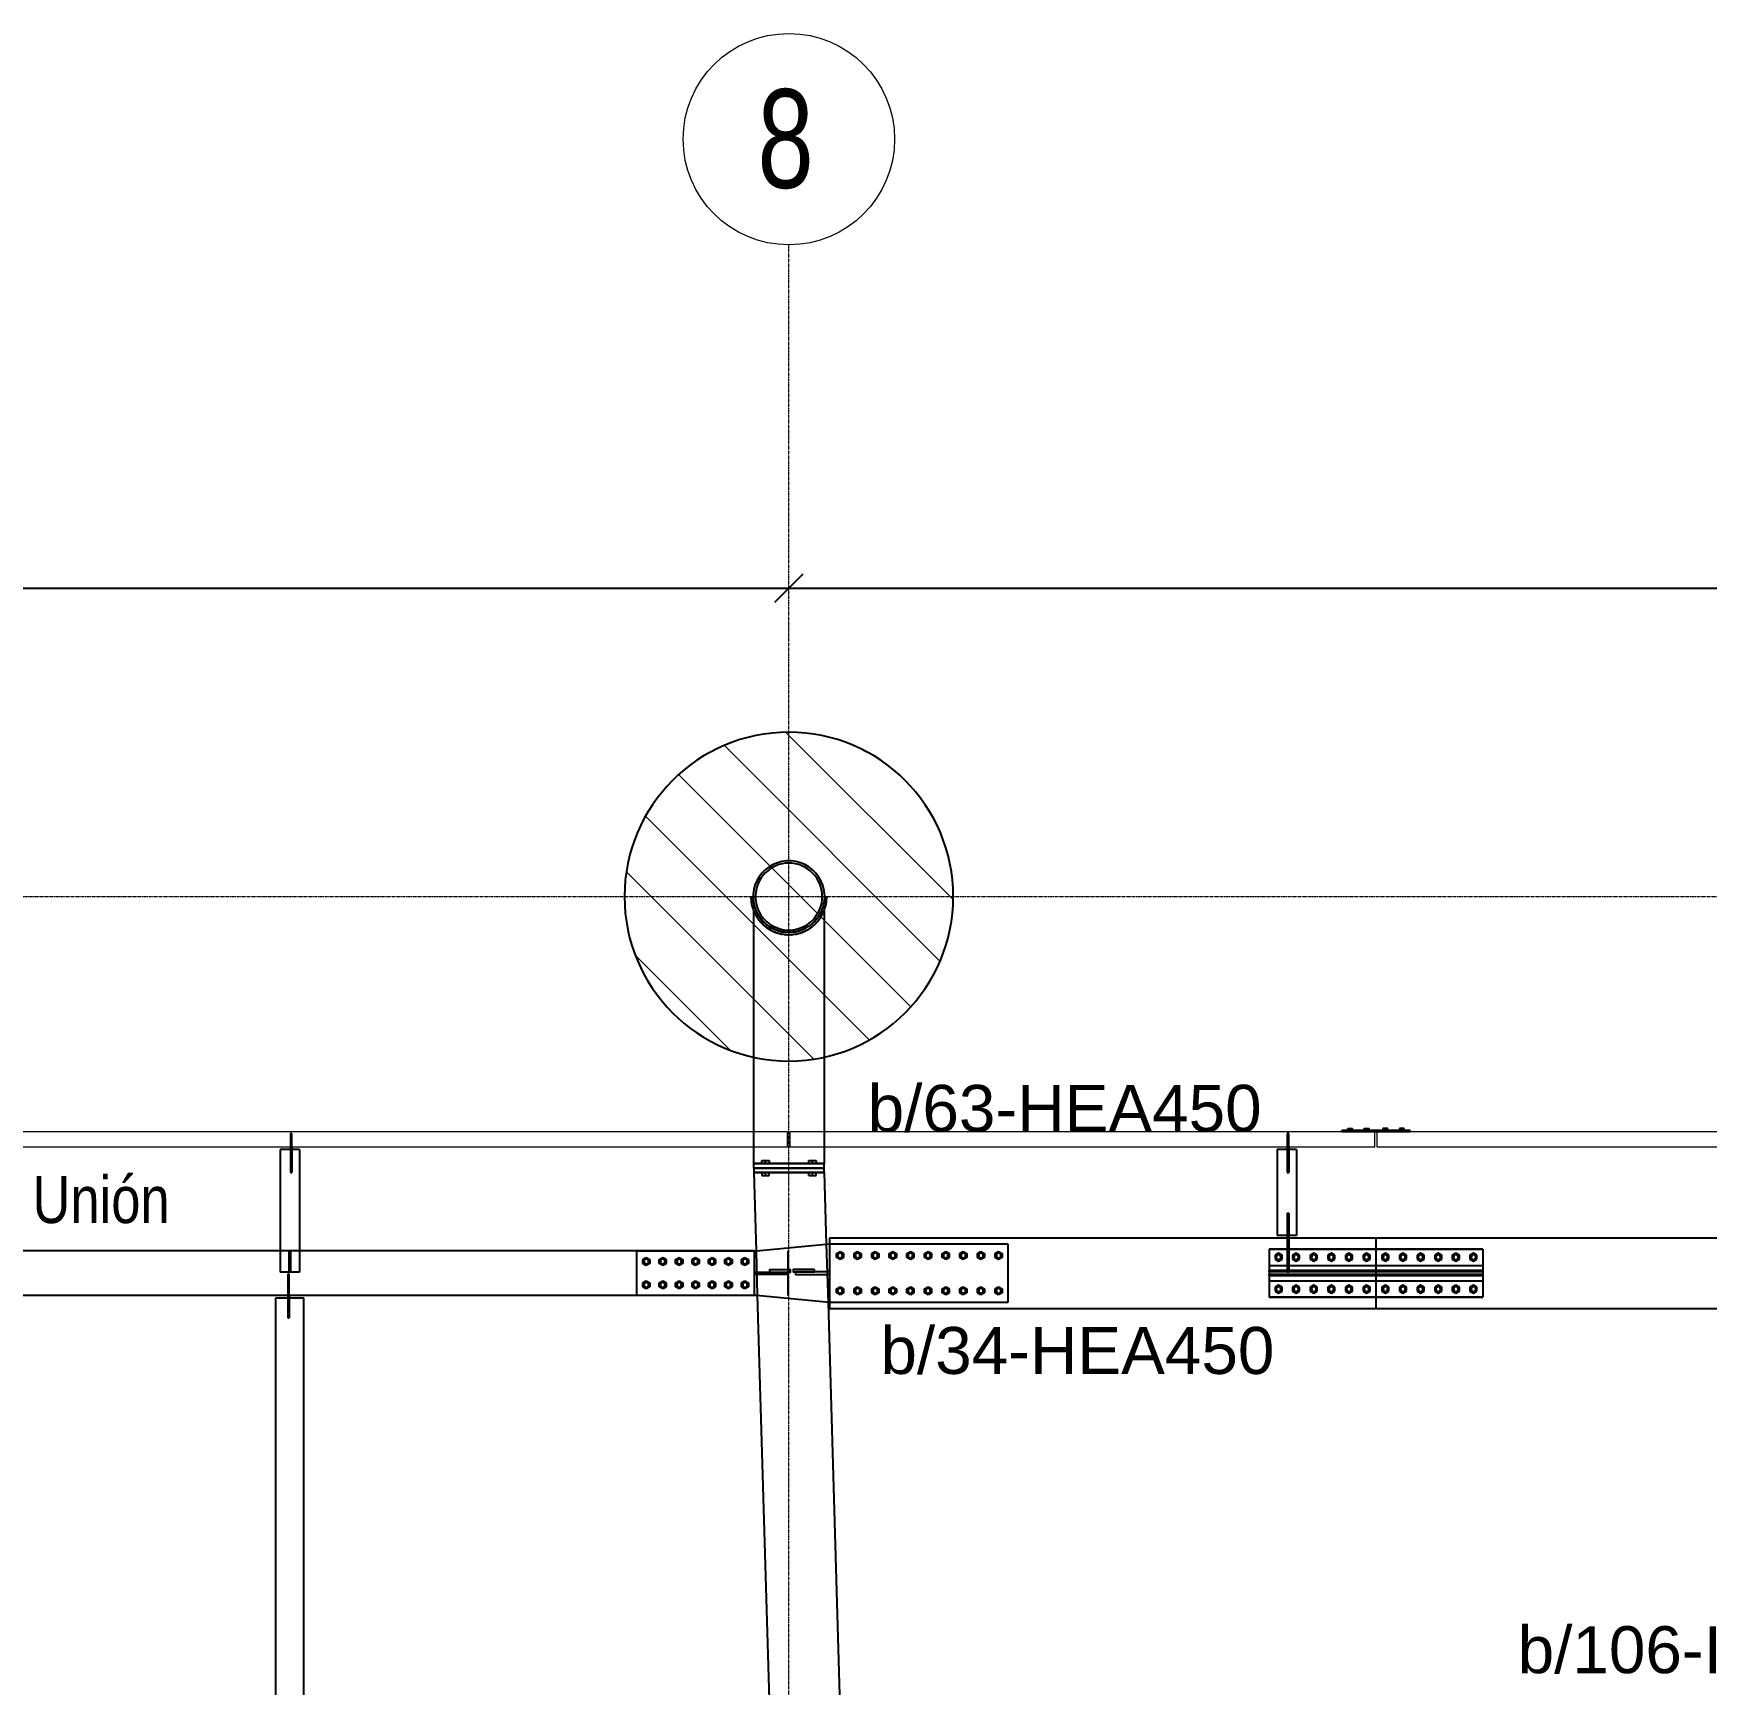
# Model space of a CAD drawing. Extents: x 7536 to 102814, y -9868 to 35131.
# Drawn here: x 27116 to 34240, y 28101 to 35131 of the extents above; entities that cross this region are included whole.
import ezdxf
from ezdxf.enums import TextEntityAlignment as Align

# ---------------------------------------------------------------- set-up
doc = ezdxf.new("R2010")
doc.units = 0
doc.header["$LTSCALE"] = 0.4
doc.linetypes.add('DXK_LINE_DOT2', pattern=[3.9198, 1.9599, -1.9599])
doc.linetypes.add('Grid Line', pattern=[3.33375, 1.905, -0.47625, 0.47625, -0.47625])
doc.layers.get('0').update_dxf_attribs({"color": 255})
for name, color, linetype, lineweight in [('0-1', 7, 'Continuous', 5), ('E_COLUMNAS', 1, 'Continuous', 18), ('E_COLUMNAS-1', 1, 'Continuous', 25), ('E_EJES', 8, 'Continuous', 9), ('E_EJES-1', 8, 'Grid Line', 9), ('E_TEXTO', 3, 'Continuous', 9)]:
    doc.layers.add(name, color=color, linetype=linetype, lineweight=lineweight)
for name, color, linetype in [('COTAS', 8, 'Continuous'), ('P-PLATINA', 6, 'Continuous'), ('VIGAS', 8, 'Continuous')]:
    doc.layers.add(name, color=color, linetype=linetype)
doc.styles.add('CNI_COTAS', font='romans.shx', dxfattribs={"width": 0.8})
doc.styles.add('CX', font='ARIALUNI.ttf', dxfattribs={"width": 0.8, "height": 300})
doc.styles.add('Swis721 LtCn BT', font='swisscl.ttf', dxfattribs={"height": 0.42})
doc.styles.add('VERDANA', font='arial.ttf')
doc.dimstyles.new('1.5', dxfattribs={"dimscale": 0, "dimtxt": 200, "dimasz": 120, "dimexe": 4, "dimexo": 4, "dimgap": 15, "dimtad": 1, "dimdec": 0, "dimzin": 4, "dimdsep": 46, "dimtxsty": 'CNI_COTAS', "dimblk": 'OBLIQUE', "dimcen": -0.09, "dimclrd": 256, "dimclrt": 3, "dimadec": 0, "dimazin": 0, "dimtfac": 1, "dimtdec": 0, "dimtmove": 2, "dimatfit": 0, "dimldrblk": 'OBLIQUE', "dimfxl": 0.05, "dimtolj": 1, "dimtzin": 0, "dimarcsym": 0})

# ---------------------------------------------------------------- blocks, each defined once
blk = doc.blocks.new('Grid - CNI_NOMBRE EJES-372759-_6_00m_N_E_-NIVEL-2 DOC')
at = {"layer": 'E_EJES'}
blk.add_circle((0, 0), 0.003, dxfattribs=at)
blk = doc.blocks.new('_Oblique')
at = {"color": 0, "linetype": 'ByBlock', "lineweight": -2}
blk.add_line((-0.5, -0.5), (0.5, 0.5), dxfattribs=at)
blk = doc.blocks.new('*D100')
at = {"layer": 'COTAS', "color": 0, "lineweight": -2, "transparency": 16777216}
blk.add_line((21832.4, 32855.6), (21832.4, 32765), dxfattribs=at)
at = {"layer": 'COTAS', "lineweight": -2, "transparency": 16777216}
blk.add_line((21832.4, 32769), (30332.4, 32769), dxfattribs=at)
at = {"layer": 'Defpoints', "color": 0, "transparency": 16777216}
for p in [(21832.4, 32859.6), (30332.4, 32769), (30332.4, 32769)]:
    blk.add_point(p, dxfattribs=at)
at = {"layer": 'COTAS', "lineweight": -2, "transparency": 16777216, "xscale": 120, "yscale": 120, "zscale": 120, "rotation": 180}
blk.add_blockref('_Oblique', (21832.4, 32769), dxfattribs=at)
at = {"layer": 'COTAS', "lineweight": -2, "transparency": 16777216, "xscale": 120, "yscale": 120, "zscale": 120}
blk.add_blockref('_Oblique', (30332.4, 32769), dxfattribs=at)
at = {"layer": 'COTAS', "color": 3, "transparency": 16777216, "insert": (26082.4, 32884), "char_height": 200, "attachment_point": 5, "style": 'CNI_COTAS'}
blk.add_mtext('\\A1;8500', dxfattribs=at)
blk = doc.blocks.new('*D101')
at = {"layer": 'COTAS', "color": 0, "lineweight": -2, "transparency": 16777216}
blk.add_line((38832.4, 32861.6), (38832.4, 32765), dxfattribs=at)
at = {"layer": 'COTAS', "lineweight": -2, "transparency": 16777216}
blk.add_line((30332.4, 32769), (38832.4, 32769), dxfattribs=at)
at = {"layer": 'Defpoints', "color": 0, "transparency": 16777216}
for p in [(38832.4, 32865.6), (30332.4, 32769), (38832.4, 32769)]:
    blk.add_point(p, dxfattribs=at)
at = {"layer": 'COTAS', "lineweight": -2, "transparency": 16777216, "xscale": 120, "yscale": 120, "zscale": 120, "rotation": 180}
blk.add_blockref('_Oblique', (30332.4, 32769), dxfattribs=at)
at = {"layer": 'COTAS', "lineweight": -2, "transparency": 16777216, "xscale": 120, "yscale": 120, "zscale": 120}
blk.add_blockref('_Oblique', (38832.4, 32769), dxfattribs=at)
at = {"layer": 'COTAS', "color": 3, "transparency": 16777216, "insert": (34582.4, 32884), "char_height": 200, "attachment_point": 5, "style": 'CNI_COTAS'}
blk.add_mtext('\\A1;8500', dxfattribs=at)

msp = doc.modelspace()

# ---------------------------------------------------------------- hatches: boundary and pattern name
at = {"layer": 'E_COLUMNAS'}
h = msp.add_hatch(dxfattribs=at)
h.set_pattern_fill('FP_1', color=256, scale=1000, style=0, pattern_type=2)
h.set_pattern_definition([(135, (95994.46, -134706.76), (-159.09903, -159.09903), [])])
h.paths.add_polyline_path([(30332.4, 30755.7), (30423.7, 30761.7), (30513.5, 30779.5), (30600.2, 30808.9), (30682.4, 30849.4), (30758.5, 30900.3), (30827.3, 30960.7), (30887.7, 31029.5), (30938.6, 31105.7), (30979.1, 31187.8), (31008.5, 31274.5), (31026.4, 31364.3), (31032.4, 31455.7), (31026.4, 31547), (31008.5, 31636.8), (30979.1, 31723.5), (30938.6, 31805.7), (30887.7, 31881.8), (30827.3, 31950.6), (30758.5, 32011), (30682.4, 32061.9), (30600.2, 32102.4), (30513.5, 32131.8), (30423.7, 32149.7), (30332.4, 32155.7), (30241, 32149.7), (30151.2, 32131.8), (30064.5, 32102.4), (29982.4, 32061.9), (29906.2, 32011), (29837.4, 31950.6), (29777, 31881.8), (29726.1, 31805.7), (29685.6, 31723.5), (29656.2, 31636.8), (29638.4, 31547), (29632.4, 31455.7), (29638.4, 31364.3), (29656.2, 31274.5), (29685.6, 31187.8), (29726.1, 31105.7), (29777, 31029.5), (29837.4, 30960.7), (29906.2, 30900.3), (29982.4, 30849.4), (30064.5, 30808.9), (30151.2, 30779.5), (30241, 30761.7)])

# ---------------------------------------------------------------- linework, layer by layer
at = {"color": 2, "linetype": 'Continuous'}
for points in [[(30481.9, 31485.4, 1), (30182.8, 31425.9, 1)], [(30472.1, 31427.9, 1), (30192.6, 31483.5, 1)]]:
    msp.add_lwpolyline(points, format="xyb", close=True, dxfattribs=at)
at = {"color": 1, "linetype": 'Continuous'}
for centre, radius, start, end in [((30550.2, 29927.5), 11.5, 18, 198), ((30550.2, 29927.5), 11.5, 198, 18), ((30550.2, 29927.5), 10, 90, 270), ((30550.2, 29927.5), 10, 270, 90), ((30625.2, 29927.5), 11.5, 18, 198), ((30625.2, 29927.5), 11.5, 198, 18), ((30625.2, 29927.5), 10, 90, 270), ((30625.2, 29927.5), 10, 270, 90), ((30700.2, 29927.5), 11.5, 18, 198), ((30700.2, 29927.5), 11.5, 198, 18), ((30700.2, 29927.5), 10, 90, 270), ((30700.2, 29927.5), 10, 270, 90), ((30775.2, 29927.5), 11.5, 18, 198), ((30775.2, 29927.5), 11.5, 198, 18), ((30775.2, 29927.5), 10, 90, 270), ((30775.2, 29927.5), 10, 270, 90), ((30850.2, 29927.5), 11.5, 18, 198), ((30850.2, 29927.5), 11.5, 198, 18), ((30850.2, 29927.5), 10, 90, 270), ((30850.2, 29927.5), 10, 270, 90), ((30925.2, 29927.5), 11.5, 18, 198), ((30925.2, 29927.5), 11.5, 198, 18), ((30925.2, 29927.5), 10, 90, 270), ((30925.2, 29927.5), 10, 270, 90), ((31000.2, 29927.5), 11.5, 18, 198), ((31000.2, 29927.5), 11.5, 198, 18), ((31000.2, 29927.5), 10, 90, 270), ((31000.2, 29927.5), 10, 270, 90), ((31075.2, 29927.5), 11.5, 18, 198), ((31075.2, 29927.5), 11.5, 198, 18), ((31075.2, 29927.5), 10, 90, 270), ((31075.2, 29927.5), 10, 270, 90), ((31150.2, 29927.5), 11.5, 18, 198), ((31150.2, 29927.5), 11.5, 198, 18), ((31150.2, 29927.5), 10, 90, 270), ((31150.2, 29927.5), 10, 270, 90), ((31225.2, 29927.5), 11.5, 18, 198), ((31225.2, 29927.5), 11.5, 198, 18), ((31225.2, 29927.5), 10, 90, 270), ((31225.2, 29927.5), 10, 270, 90), ((32417.4, 29920.3), 11, 0, 180), ((32417.4, 29920.3), 10, 120, 300), ((32417.4, 29920.3), 10, 300, 120), ((32492.4, 29920.3), 11, 0, 180), ((32492.4, 29920.3), 10, 120, 300), ((32492.4, 29920.3), 10, 300, 120), ((32567.4, 29920.3), 11, 0, 180), ((32567.4, 29920.3), 10, 120, 300), ((32567.4, 29920.3), 10, 300, 120), ((32642.4, 29920.3), 11, 0, 180), ((32642.4, 29920.3), 10, 120, 300), ((32642.4, 29920.3), 10, 300, 120), ((32717.4, 29920.3), 11, 0, 180), ((32717.4, 29920.3), 10, 120, 300), ((32717.4, 29920.3), 10, 300, 120), ((32792.4, 29920.3), 11, 0, 180), ((32792.4, 29920.3), 10, 120, 300), ((32792.4, 29920.3), 10, 300, 120), ((32872.4, 29920.3), 11, 0, 180), ((32872.4, 29920.3), 10, 120, 300), ((32872.4, 29920.3), 10, 300, 120), ((32947.4, 29920.3), 11, 0, 180), ((32947.4, 29920.3), 10, 120, 300), ((32947.4, 29920.3), 10, 300, 120), ((33022.4, 29920.3), 11, 0, 180), ((33022.4, 29920.3), 10, 120, 300), ((33022.4, 29920.3), 10, 300, 120), ((33097.4, 29920.3), 11, 0, 180), ((33097.4, 29920.3), 10, 120, 300), ((33097.4, 29920.3), 10, 300, 120), ((33172.4, 29920.3), 11, 0, 180), ((33172.4, 29920.3), 10, 120, 300), ((33172.4, 29920.3), 10, 300, 120), ((33247.4, 29920.3), 11, 0, 180), ((33247.4, 29920.3), 10, 120, 300), ((33247.4, 29920.3), 10, 300, 120), ((29725.3, 29902.5), 11.5, 18, 198), ((29725.3, 29902.5), 11.5, 198, 18), ((29725.3, 29902.5), 10, 90, 270), ((29725.3, 29902.5), 10, 270, 90), ((29795.3, 29902.5), 11.5, 18, 198), ((29795.3, 29902.5), 11.5, 198, 18), ((29795.3, 29902.5), 10, 90, 270), ((29795.3, 29902.5), 10, 270, 90), ((29865.3, 29902.5), 11.5, 18, 198), ((29865.3, 29902.5), 11.5, 198, 18), ((29865.3, 29902.5), 10, 90, 270), ((29865.3, 29902.5), 10, 270, 90), ((29935.3, 29902.5), 11.5, 18, 198), ((29935.3, 29902.5), 11.5, 198, 18), ((29935.3, 29902.5), 10, 90, 270), ((29935.3, 29902.5), 10, 270, 90), ((30005.3, 29902.5), 11.5, 18, 198), ((30005.3, 29902.5), 11.5, 198, 18), ((30005.3, 29902.5), 10, 90, 270), ((30005.3, 29902.5), 10, 270, 90), ((30075.3, 29902.5), 11.5, 18, 198), ((30075.3, 29902.5), 11.5, 198, 18), ((30075.3, 29902.5), 10, 90, 270), ((30075.3, 29902.5), 10, 270, 90), ((30145.3, 29902.5), 11.5, 18, 198), ((30145.3, 29902.5), 11.5, 198, 18), ((30145.3, 29902.5), 10, 90, 270), ((30145.3, 29902.5), 10, 270, 90), ((32417.4, 29920.3), 11, 180, 0), ((32492.4, 29920.3), 11, 180, 0), ((32567.4, 29920.3), 11, 180, 0), ((32642.4, 29920.3), 11, 180, 0), ((32717.4, 29920.3), 11, 180, 0), ((32792.4, 29920.3), 11, 180, 0), ((32872.4, 29920.3), 11, 180, 0), ((32947.4, 29920.3), 11, 180, 0), ((33022.4, 29920.3), 11, 180, 0), ((33097.4, 29920.3), 11, 180, 0), ((33172.4, 29920.3), 11, 180, 0), ((33247.4, 29920.3), 11, 180, 0), ((29725.3, 29802.5), 11.5, 18, 198), ((29725.3, 29802.5), 11.5, 198, 18), ((29725.3, 29802.5), 10, 90, 270), ((29725.3, 29802.5), 10, 270, 90), ((29795.3, 29802.5), 11.5, 18, 198), ((29795.3, 29802.5), 11.5, 198, 18), ((29795.3, 29802.5), 10, 90, 270), ((29795.3, 29802.5), 10, 270, 90), ((29865.3, 29802.5), 11.5, 18, 198), ((29865.3, 29802.5), 11.5, 198, 18), ((29865.3, 29802.5), 10, 90, 270), ((29865.3, 29802.5), 10, 270, 90), ((29935.3, 29802.5), 11.5, 18, 198), ((29935.3, 29802.5), 11.5, 198, 18), ((29935.3, 29802.5), 10, 90, 270), ((29935.3, 29802.5), 10, 270, 90), ((30005.3, 29802.5), 11.5, 18, 198), ((30005.3, 29802.5), 11.5, 198, 18), ((30005.3, 29802.5), 10, 90, 270), ((30005.3, 29802.5), 10, 270, 90), ((30075.3, 29802.5), 11.5, 18, 198), ((30075.3, 29802.5), 11.5, 198, 18), ((30075.3, 29802.5), 10, 90, 270), ((30075.3, 29802.5), 10, 270, 90), ((30145.3, 29802.5), 11.5, 18, 198), ((30145.3, 29802.5), 11.5, 198, 18), ((30145.3, 29802.5), 10, 90, 270), ((30145.3, 29802.5), 10, 270, 90), ((30550.2, 29777.5), 11.5, 18, 198), ((30550.2, 29777.5), 11.5, 198, 18), ((30550.2, 29777.5), 10, 90, 270), ((30550.2, 29777.5), 10, 270, 90), ((30625.2, 29777.5), 11.5, 18, 198), ((30625.2, 29777.5), 11.5, 198, 18), ((30625.2, 29777.5), 10, 90, 270), ((30625.2, 29777.5), 10, 270, 90), ((30700.2, 29777.5), 11.5, 18, 198), ((30700.2, 29777.5), 11.5, 198, 18), ((30700.2, 29777.5), 10, 90, 270), ((30700.2, 29777.5), 10, 270, 90), ((30775.2, 29777.5), 11.5, 18, 198), ((30775.2, 29777.5), 11.5, 198, 18), ((30775.2, 29777.5), 10, 90, 270), ((30775.2, 29777.5), 10, 270, 90), ((30850.2, 29777.5), 11.5, 18, 198), ((30850.2, 29777.5), 11.5, 198, 18), ((30850.2, 29777.5), 10, 90, 270), ((30850.2, 29777.5), 10, 270, 90), ((30925.2, 29777.5), 11.5, 18, 198), ((30925.2, 29777.5), 11.5, 198, 18), ((30925.2, 29777.5), 10, 90, 270), ((30925.2, 29777.5), 10, 270, 90), ((31000.2, 29777.5), 11.5, 18, 198), ((31000.2, 29777.5), 11.5, 198, 18), ((31000.2, 29777.5), 10, 90, 270), ((31000.2, 29777.5), 10, 270, 90), ((31075.2, 29777.5), 11.5, 18, 198), ((31075.2, 29777.5), 11.5, 198, 18), ((31075.2, 29777.5), 10, 90, 270), ((31075.2, 29777.5), 10, 270, 90), ((31150.2, 29777.5), 11.5, 18, 198), ((31150.2, 29777.5), 11.5, 198, 18), ((31150.2, 29777.5), 10, 90, 270), ((31150.2, 29777.5), 10, 270, 90), ((31225.2, 29777.5), 11.5, 18, 198), ((31225.2, 29777.5), 11.5, 198, 18), ((31225.2, 29777.5), 10, 90, 270), ((31225.2, 29777.5), 10, 270, 90), ((32417.4, 29784.8), 11, 0, 180), ((32417.4, 29784.8), 11, 180, 0), ((32417.4, 29784.8), 10, 120, 300), ((32417.4, 29784.8), 10, 300, 120), ((32492.4, 29784.8), 11, 0, 180), ((32492.4, 29784.8), 11, 180, 0), ((32492.4, 29784.8), 10, 120, 300), ((32492.4, 29784.8), 10, 300, 120), ((32567.4, 29784.8), 11, 0, 180), ((32567.4, 29784.8), 11, 180, 0), ((32567.4, 29784.8), 10, 120, 300), ((32567.4, 29784.8), 10, 300, 120), ((32642.4, 29784.8), 11, 0, 180), ((32642.4, 29784.8), 11, 180, 0), ((32642.4, 29784.8), 10, 120, 300), ((32642.4, 29784.8), 10, 300, 120), ((32717.4, 29784.8), 11, 0, 180), ((32717.4, 29784.8), 11, 180, 0), ((32717.4, 29784.8), 10, 120, 300), ((32717.4, 29784.8), 10, 300, 120), ((32792.4, 29784.8), 11, 0, 180), ((32792.4, 29784.8), 11, 180, 0), ((32792.4, 29784.8), 10, 120, 300), ((32792.4, 29784.8), 10, 300, 120), ((32872.4, 29784.8), 11, 0, 180), ((32872.4, 29784.8), 11, 180, 0), ((32872.4, 29784.8), 10, 120, 300), ((32872.4, 29784.8), 10, 300, 120), ((32947.4, 29784.8), 11, 0, 180), ((32947.4, 29784.8), 11, 180, 0), ((32947.4, 29784.8), 10, 120, 300), ((32947.4, 29784.8), 10, 300, 120), ((33022.4, 29784.8), 11, 0, 180), ((33022.4, 29784.8), 11, 180, 0), ((33022.4, 29784.8), 10, 120, 300), ((33022.4, 29784.8), 10, 300, 120), ((33097.4, 29784.8), 11, 0, 180), ((33097.4, 29784.8), 11, 180, 0), ((33097.4, 29784.8), 10, 120, 300), ((33097.4, 29784.8), 10, 300, 120), ((33172.4, 29784.8), 11, 0, 180), ((33172.4, 29784.8), 11, 180, 0), ((33172.4, 29784.8), 10, 120, 300), ((33172.4, 29784.8), 10, 300, 120), ((33247.4, 29784.8), 11, 0, 180), ((33247.4, 29784.8), 11, 180, 0), ((33247.4, 29784.8), 10, 120, 300), ((33247.4, 29784.8), 10, 300, 120)]:
    msp.add_arc(centre, radius, start, end, dxfattribs=at)
at = {"layer": '0-1', "color": 8}
for p, q in [((30182.4, 30454.2), (26228.9, 30454.2)), ((30326.6, 30454.2), (30182.4, 30454.2)), ((30326.6, 30389.2), (30326.6, 30454.2)), ((30482.4, 30454.2), (30338.1, 30454.2)), ((30338.1, 30389.2), (30338.1, 30454.2)), ((32827.4, 30454.2), (30482.4, 30454.2)), ((32827.4, 30389.2), (32827.4, 30454.2)), ((44827.4, 30454.2), (32837.4, 30454.2)), ((32837.4, 30389.2), (32837.4, 30454.2)), ((30182.4, 30389.2), (26228.9, 30389.2)), ((30326.6, 30389.2), (30182.4, 30389.2)), ((30482.4, 30389.2), (30338.1, 30389.2)), ((32827.4, 30389.2), (30482.4, 30389.2)), ((44827.4, 30389.2), (32837.4, 30389.2))]:
    msp.add_line(p, q, dxfattribs=at)
at = {"layer": 'E_COLUMNAS-1'}
for start, end in [(0, 180), (180, 0)]:
    msp.add_arc((30332.4, 31455.7), 700, start, end, dxfattribs=at)
at = {"layer": 'E_EJES-1'}
for p, q in [((30332.4, 3740.4), (30332.4, 34230.5)), ((8436, 31455.7), (101914.5, 31455.7))]:
    msp.add_line(p, q, dxfattribs=at)
at = {"layer": 'P-PLATINA'}
for p, q in [((30185.3, 29857.2), (30329.3, 29857.2)), ((30185.3, 29847.8), (30329.3, 29847.8))]:
    msp.add_line(p, q, dxfattribs=at)
for points in [[(30249.6, 29857.2), (30339.2, 29857.2), (30339.2, 29867.2), (30249.6, 29867.2)], [(30441.2, 29868.3), (30351, 29868.3), (30351, 29858.3), (30441.2, 29858.3)]]:
    msp.add_lwpolyline(points, close=True, dxfattribs=at)
msp.add_lwpolyline([(30505.2, 29858.3), (30361.2, 29858.3), (30361.2, 29846.8), (30505.2, 29846.8)], dxfattribs=at)
at = {"layer": 'VIGAS'}
for p, q in [((30182.4, 31393.5), (30182.4, 30772.2)), ((30482.5, 31393.5), (30482.4, 30319)), ((30182.4, 30772.2), (30182.4, 30319)), ((28216.1, 30446.7), (28210.1, 30446.7)), ((28210.1, 30446.7), (28210.1, 30389.2)), ((28210.1, 30436.7), (28216.1, 30436.7)), ((28216.1, 30389.2), (28216.1, 30446.7)), ((32460.9, 30446.7), (32454.9, 30446.7)), ((32454.9, 30446.7), (32454.9, 30389.2)), ((32454.9, 30436.7), (32460.9, 30436.7)), ((32460.9, 30389.2), (32460.9, 30446.7)), ((32977.4, 30460.2), (32687.4, 30460.2)), ((32687.4, 30454.2), (32687.4, 30460.2)), ((32827.4, 30454.2), (32687.4, 30454.2)), ((32712, 30460.2), (32712, 30468.1)), ((32712, 30468.1), (32732.8, 30468.1)), ((32717.2, 30460.2), (32717.2, 30468.1)), ((32727.6, 30460.2), (32727.6, 30468.1)), ((32732.8, 30460.2), (32732.8, 30468.1)), ((32782, 30460.2), (32782, 30468.1)), ((32782, 30468.1), (32802.8, 30468.1)), ((32787.2, 30460.2), (32787.2, 30468.1)), ((32797.6, 30460.2), (32797.6, 30468.1)), ((32802.8, 30460.2), (32802.8, 30468.1)), ((32837.4, 30454.2), (32827.4, 30454.2)), ((32977.4, 30454.2), (32837.4, 30454.2)), ((32882.8, 30468.1), (32862, 30468.1)), ((32862, 30468.1), (32862, 30460.2)), ((32867.2, 30460.2), (32867.2, 30468.1)), ((32877.6, 30460.2), (32877.6, 30468.1)), ((32882.8, 30460.2), (32882.8, 30468.1)), ((32952.8, 30468.1), (32932, 30468.1)), ((32932, 30468.1), (32932, 30460.2)), ((32937.2, 30460.2), (32937.2, 30468.1)), ((32947.6, 30460.2), (32947.6, 30468.1)), ((32952.8, 30460.2), (32952.8, 30468.1)), ((32977.4, 30454.2), (32977.4, 30460.2)), ((28248.6, 30379.2), (28166.6, 30379.2)), ((28166.6, 30379.2), (28166.6, 29947.5)), ((28210.1, 30389.2), (28210.1, 30379.2)), ((28210.1, 30389.2), (28216.1, 30389.2)), ((28210.1, 30379.2), (28210.1, 30281.7)), ((28210.1, 30376.7), (28216.1, 30376.7)), ((28216.1, 30389.2), (28216.1, 30379.2)), ((28216.1, 30379.2), (28216.1, 30281.7)), ((28248.6, 30379.2), (28248.6, 29947.5)), ((32493.4, 30379.2), (32411.4, 30379.2)), ((32411.4, 30379.2), (32411.4, 30012.5)), ((32454.9, 30389.2), (32454.9, 30379.2)), ((32454.9, 30389.2), (32460.9, 30389.2)), ((32454.9, 30379.2), (32454.9, 30281.7)), ((32454.9, 30376.7), (32460.9, 30376.7)), ((32460.9, 30389.2), (32460.9, 30379.2)), ((32460.9, 30379.2), (32460.9, 30281.7)), ((32493.4, 30379.2), (32493.4, 30012.5)), ((28210.1, 30296.7), (28216.1, 30296.7)), ((28210.1, 30281.7), (28216.1, 30281.7)), ((30182.4, 30319), (30182.5, 30319)), ((30182.5, 30319), (30482.4, 30319)), ((30482.5, 30319), (30182.5, 30319)), ((30182.5, 30319), (30182.5, 30300)), ((30182.5, 30300), (30482.5, 30300)), ((30182.9, 30281), (30192.6, 29947.5)), ((30182.9, 30281), (30183, 30281)), ((30483, 30300), (30183, 30300)), ((30183, 30300), (30183, 30281)), ((30483, 30281), (30183, 30281)), ((30183, 30281), (30483, 30281)), ((30218, 30319), (30218, 30332.2)), ((30218, 30332.2), (30248, 30332.2)), ((30218, 30281), (30218, 30267.8)), ((30233, 30319), (30233, 30332.2)), ((30233, 30267.8), (30233, 30281)), ((30248, 30332.2), (30248, 30319)), ((30248, 30267.8), (30248, 30281)), ((30418, 30319), (30418, 30332.2)), ((30418, 30332.2), (30448, 30332.2)), ((30418, 30267.8), (30418, 30281)), ((30433, 30319), (30433, 30332.2)), ((30433, 30267.8), (30433, 30281)), ((30448, 30332.2), (30448, 30319)), ((30448, 30267.8), (30448, 30281)), ((30482.5, 30300), (30482.5, 30319)), ((30483, 30281), (30483, 30300)), ((30483.1, 30281), (30483, 30281)), ((30483.1, 30281), (30491.9, 29976.3)), ((32454.9, 30296.7), (32460.9, 30296.7)), ((32454.9, 30281.7), (32460.9, 30281.7)), ((30218, 30267.8), (30248, 30267.8)), ((30418, 30267.8), (30448, 30267.8)), ((32454.9, 30107.5), (32454.9, 30012.5)), ((32454.9, 30107.5), (32460.9, 30107.5)), ((32460.9, 30107.5), (32460.9, 30012.5)), ((30505.2, 30002.5), (30505.2, 29977.5)), ((30505.2, 30002.5), (32832.4, 30002.5)), ((32493.4, 30012.5), (32411.4, 30012.5)), ((32454.9, 30022.5), (32460.9, 30022.5)), ((32454.9, 30012.5), (32454.9, 30002.5)), ((32454.9, 30002.5), (32454.9, 29858.3)), ((32454.9, 30002.5), (32460.9, 30002.5)), ((32460.9, 30012.5), (32460.9, 30002.5)), ((32460.9, 30002.5), (32460.9, 29858.3)), ((32832.4, 30002.5), (32832.4, 29955.3)), ((32832.4, 30002.5), (44832.4, 30002.5)), ((32832.4, 30002.5), (32832.4, 29955.3)), ((29685.3, 29947.5), (22555.4, 29947.5)), ((28166.6, 29947.5), (28166.6, 29857.2)), ((28204.6, 29857.2), (28204.6, 29947.2)), ((28204.6, 29947.2), (28210.6, 29947.2)), ((28204.6, 29857.2), (28204.6, 29947.2)), ((28204.6, 29947.2), (28210.6, 29947.2)), ((28210.6, 29947.2), (28210.6, 29857.2)), ((28210.6, 29947.2), (28210.6, 29857.2)), ((28248.6, 29947.5), (28248.6, 29857.2)), ((30185.3, 29947.5), (29685.3, 29947.5)), ((29685.3, 29947.5), (30195.2, 29947.5)), ((29685.3, 29757.5), (29685.3, 29947.5)), ((29685.3, 29947.5), (30195.2, 29947.5)), ((29685.3, 29757.5), (29685.3, 29947.5)), ((30185.3, 29947.5), (30185.3, 29757.5)), ((30192.6, 29947.5), (30198.1, 29757.3)), ((30195.2, 29947.5), (30505.2, 29977.5)), ((30195.2, 29947.5), (30505.2, 29977.5)), ((30329.3, 29757.5), (30329.3, 29947.5)), ((30329.3, 29947.5), (30329.7, 29947.5)), ((30329.7, 29757.5), (30329.7, 29947.5)), ((30491.9, 29976.3), (30499.1, 29728.1)), ((30505.2, 29977.5), (30505.2, 29727.5)), ((30505.2, 29977.5), (31265.2, 29977.5)), ((30505.2, 29977.5), (31265.2, 29977.5)), ((30535.2, 29936.2), (30550.2, 29944.9)), ((30535.2, 29918.9), (30535.2, 29936.2)), ((30550.2, 29944.9), (30565.2, 29936.2)), ((30565.2, 29936.2), (30565.2, 29918.9)), ((30610.2, 29936.2), (30625.2, 29944.9)), ((30610.2, 29918.9), (30610.2, 29936.2)), ((30625.2, 29944.9), (30640.2, 29936.2)), ((30640.2, 29936.2), (30640.2, 29918.9)), ((30685.2, 29936.2), (30700.2, 29944.9)), ((30685.2, 29918.9), (30685.2, 29936.2)), ((30700.2, 29944.9), (30715.2, 29936.2)), ((30715.2, 29936.2), (30715.2, 29918.9)), ((30760.2, 29936.2), (30775.2, 29944.9)), ((30760.2, 29918.9), (30760.2, 29936.2)), ((30775.2, 29944.9), (30790.2, 29936.2)), ((30790.2, 29936.2), (30790.2, 29918.9)), ((30835.2, 29936.2), (30850.2, 29944.9)), ((30835.2, 29918.9), (30835.2, 29936.2)), ((30850.2, 29944.9), (30865.2, 29936.2)), ((30865.2, 29936.2), (30865.2, 29918.9)), ((30910.2, 29936.2), (30925.2, 29944.9)), ((30910.2, 29918.9), (30910.2, 29936.2)), ((30925.2, 29944.9), (30940.2, 29936.2)), ((30940.2, 29936.2), (30940.2, 29918.9)), ((30985.2, 29936.2), (31000.2, 29944.9)), ((30985.2, 29918.9), (30985.2, 29936.2)), ((31000.2, 29944.9), (31015.2, 29936.2)), ((31015.2, 29936.2), (31015.2, 29918.9)), ((31060.2, 29936.2), (31075.2, 29944.9)), ((31060.2, 29918.9), (31060.2, 29936.2)), ((31075.2, 29944.9), (31090.2, 29936.2)), ((31090.2, 29936.2), (31090.2, 29918.9)), ((31135.2, 29936.2), (31150.2, 29944.9)), ((31135.2, 29918.9), (31135.2, 29936.2)), ((31150.2, 29944.9), (31165.2, 29936.2)), ((31165.2, 29936.2), (31165.2, 29918.9)), ((31210.2, 29936.2), (31225.2, 29944.9)), ((31210.2, 29918.9), (31210.2, 29936.2)), ((31225.2, 29944.9), (31240.2, 29936.2)), ((31240.2, 29936.2), (31240.2, 29918.9)), ((31265.2, 29977.5), (31265.2, 29727.5)), ((31265.2, 29977.5), (31265.2, 29727.5)), ((32377.4, 29955.3), (32377.4, 29885.3)), ((32377.4, 29955.3), (33287.4, 29955.3)), ((33287.4, 29955.3), (32377.4, 29955.3)), ((32377.4, 29955.3), (32377.4, 29749.8)), ((32377.4, 29955.3), (32377.4, 29885.3)), ((32377.4, 29955.3), (33287.4, 29955.3)), ((33287.4, 29955.3), (32377.4, 29955.3)), ((32377.4, 29955.3), (32377.4, 29749.8)), ((32417.4, 29937.6), (32402.4, 29929)), ((32402.4, 29929), (32402.4, 29911.6)), ((32432.4, 29929), (32417.4, 29937.6)), ((32432.4, 29911.6), (32432.4, 29929)), ((32492.4, 29937.6), (32477.4, 29929)), ((32477.4, 29929), (32477.4, 29911.6)), ((32507.4, 29929), (32492.4, 29937.6)), ((32507.4, 29911.6), (32507.4, 29929)), ((32567.4, 29937.6), (32552.4, 29929)), ((32552.4, 29929), (32552.4, 29911.6)), ((32582.4, 29929), (32567.4, 29937.6)), ((32582.4, 29911.6), (32582.4, 29929)), ((32642.4, 29937.6), (32627.4, 29929)), ((32627.4, 29929), (32627.4, 29911.6)), ((32657.4, 29929), (32642.4, 29937.6)), ((32657.4, 29911.6), (32657.4, 29929)), ((32717.4, 29937.6), (32702.4, 29929)), ((32702.4, 29929), (32702.4, 29911.6)), ((32732.4, 29929), (32717.4, 29937.6)), ((32732.4, 29911.6), (32732.4, 29929)), ((32792.4, 29937.6), (32777.4, 29929)), ((32777.4, 29929), (32777.4, 29911.6)), ((32807.4, 29929), (32792.4, 29937.6)), ((32807.4, 29911.6), (32807.4, 29929)), ((32832.4, 29955.3), (32832.4, 29749.8)), ((32832.4, 29955.3), (32832.4, 29749.8)), ((32872.4, 29937.6), (32857.4, 29929)), ((32857.4, 29929), (32857.4, 29911.6)), ((32887.4, 29929), (32872.4, 29937.6)), ((32887.4, 29911.6), (32887.4, 29929)), ((32947.4, 29937.6), (32932.4, 29929)), ((32932.4, 29929), (32932.4, 29911.6)), ((32962.4, 29929), (32947.4, 29937.6)), ((32962.4, 29911.6), (32962.4, 29929)), ((33022.4, 29937.6), (33007.4, 29929)), ((33007.4, 29929), (33007.4, 29911.6)), ((33037.4, 29929), (33022.4, 29937.6)), ((33037.4, 29911.6), (33037.4, 29929)), ((33097.4, 29937.6), (33082.4, 29929)), ((33082.4, 29929), (33082.4, 29911.6)), ((33112.4, 29929), (33097.4, 29937.6)), ((33112.4, 29911.6), (33112.4, 29929)), ((33172.4, 29937.6), (33157.4, 29929)), ((33157.4, 29929), (33157.4, 29911.6)), ((33187.4, 29929), (33172.4, 29937.6)), ((33187.4, 29911.6), (33187.4, 29929)), ((33247.4, 29937.6), (33232.4, 29929)), ((33232.4, 29929), (33232.4, 29911.6)), ((33262.4, 29929), (33247.4, 29937.6)), ((33262.4, 29911.6), (33262.4, 29929)), ((33287.4, 29955.3), (33287.4, 29885.3)), ((33287.4, 29955.3), (33287.4, 29749.8)), ((33287.4, 29955.3), (33287.4, 29885.3)), ((33287.4, 29955.3), (33287.4, 29749.8)), ((28248.6, 29857.2), (28166.6, 29857.2)), ((28204.6, 29877.2), (28210.6, 29877.2)), ((28210.6, 29857.2), (28204.6, 29857.2)), ((28210.6, 29857.2), (28204.6, 29857.2)), ((29710.3, 29911.2), (29725.3, 29919.9)), ((29710.3, 29893.9), (29710.3, 29911.2)), ((29725.3, 29885.2), (29710.3, 29893.9)), ((29725.3, 29919.9), (29740.3, 29911.2)), ((29740.3, 29893.9), (29725.3, 29885.2)), ((29740.3, 29911.2), (29740.3, 29893.9)), ((29780.3, 29911.2), (29795.3, 29919.9)), ((29780.3, 29893.9), (29780.3, 29911.2)), ((29795.3, 29885.2), (29780.3, 29893.9)), ((29795.3, 29919.9), (29810.3, 29911.2)), ((29810.3, 29893.9), (29795.3, 29885.2)), ((29810.3, 29911.2), (29810.3, 29893.9)), ((29850.3, 29911.2), (29865.3, 29919.9)), ((29850.3, 29893.9), (29850.3, 29911.2)), ((29865.3, 29885.2), (29850.3, 29893.9)), ((29865.3, 29919.9), (29880.3, 29911.2)), ((29880.3, 29893.9), (29865.3, 29885.2)), ((29880.3, 29911.2), (29880.3, 29893.9)), ((29920.3, 29911.2), (29935.3, 29919.9)), ((29920.3, 29893.9), (29920.3, 29911.2)), ((29935.3, 29885.2), (29920.3, 29893.9)), ((29935.3, 29919.9), (29950.3, 29911.2)), ((29950.3, 29893.9), (29935.3, 29885.2)), ((29950.3, 29911.2), (29950.3, 29893.9)), ((29990.3, 29911.2), (30005.3, 29919.9)), ((29990.3, 29893.9), (29990.3, 29911.2)), ((30005.3, 29885.2), (29990.3, 29893.9)), ((30005.3, 29919.9), (30020.3, 29911.2)), ((30020.3, 29893.9), (30005.3, 29885.2)), ((30020.3, 29911.2), (30020.3, 29893.9)), ((30060.3, 29911.2), (30075.3, 29919.9)), ((30060.3, 29893.9), (30060.3, 29911.2)), ((30075.3, 29885.2), (30060.3, 29893.9)), ((30075.3, 29919.9), (30090.3, 29911.2)), ((30090.3, 29893.9), (30075.3, 29885.2)), ((30090.3, 29911.2), (30090.3, 29893.9)), ((30130.3, 29911.2), (30145.3, 29919.9)), ((30130.3, 29893.9), (30130.3, 29911.2)), ((30145.3, 29885.2), (30130.3, 29893.9)), ((30145.3, 29919.9), (30160.3, 29911.2)), ((30160.3, 29893.9), (30145.3, 29885.2)), ((30160.3, 29911.2), (30160.3, 29893.9)), ((30550.2, 29910.2), (30535.2, 29918.9)), ((30565.2, 29918.9), (30550.2, 29910.2)), ((30625.2, 29910.2), (30610.2, 29918.9)), ((30640.2, 29918.9), (30625.2, 29910.2)), ((30700.2, 29910.2), (30685.2, 29918.9)), ((30715.2, 29918.9), (30700.2, 29910.2)), ((30775.2, 29910.2), (30760.2, 29918.9)), ((30790.2, 29918.9), (30775.2, 29910.2)), ((30850.2, 29910.2), (30835.2, 29918.9)), ((30865.2, 29918.9), (30850.2, 29910.2)), ((30925.2, 29910.2), (30910.2, 29918.9)), ((30940.2, 29918.9), (30925.2, 29910.2)), ((31000.2, 29910.2), (30985.2, 29918.9)), ((31015.2, 29918.9), (31000.2, 29910.2)), ((31075.2, 29910.2), (31060.2, 29918.9)), ((31090.2, 29918.9), (31075.2, 29910.2)), ((31150.2, 29910.2), (31135.2, 29918.9)), ((31165.2, 29918.9), (31150.2, 29910.2)), ((31225.2, 29910.2), (31210.2, 29918.9)), ((31240.2, 29918.9), (31225.2, 29910.2)), ((32377.4, 29885.3), (33287.4, 29885.3)), ((32377.4, 29885.3), (33287.4, 29885.3)), ((33287.4, 29864.3), (32377.4, 29864.3)), ((32377.4, 29858.3), (32377.4, 29864.3)), ((33287.4, 29858.3), (32377.4, 29858.3)), ((32402.4, 29911.6), (32417.4, 29903)), ((32417.4, 29903), (32432.4, 29911.6)), ((32454.9, 29883.3), (32460.9, 29883.3)), ((32454.9, 29858.3), (32460.9, 29858.3)), ((32477.4, 29911.6), (32492.4, 29903)), ((32492.4, 29903), (32507.4, 29911.6)), ((32552.4, 29911.6), (32567.4, 29903)), ((32567.4, 29903), (32582.4, 29911.6)), ((32627.4, 29911.6), (32642.4, 29903)), ((32642.4, 29903), (32657.4, 29911.6)), ((32702.4, 29911.6), (32717.4, 29903)), ((32717.4, 29903), (32732.4, 29911.6)), ((32777.4, 29911.6), (32792.4, 29903)), ((32792.4, 29903), (32807.4, 29911.6)), ((32857.4, 29911.6), (32872.4, 29903)), ((32872.4, 29903), (32887.4, 29911.6)), ((32932.4, 29911.6), (32947.4, 29903)), ((32947.4, 29903), (32962.4, 29911.6)), ((33007.4, 29911.6), (33022.4, 29903)), ((33022.4, 29903), (33037.4, 29911.6)), ((33082.4, 29911.6), (33097.4, 29903)), ((33097.4, 29903), (33112.4, 29911.6)), ((33157.4, 29911.6), (33172.4, 29903)), ((33172.4, 29903), (33187.4, 29911.6)), ((33232.4, 29911.6), (33247.4, 29903)), ((33247.4, 29903), (33262.4, 29911.6)), ((33287.4, 29858.3), (33287.4, 29864.3)), ((28204.3, 29847.8), (28198.3, 29847.8)), ((28198.3, 29847.8), (28198.3, 29757.5)), ((28198.3, 29827.8), (28204.3, 29827.8)), ((28204.3, 29757.5), (28204.3, 29847.8)), ((29710.3, 29811.2), (29725.3, 29819.9)), ((29710.3, 29793.9), (29710.3, 29811.2)), ((29725.3, 29785.2), (29710.3, 29793.9)), ((29725.3, 29819.9), (29740.3, 29811.2)), ((29740.3, 29793.9), (29725.3, 29785.2)), ((29740.3, 29811.2), (29740.3, 29793.9)), ((29780.3, 29811.2), (29795.3, 29819.9)), ((29780.3, 29793.9), (29780.3, 29811.2)), ((29795.3, 29785.2), (29780.3, 29793.9)), ((29795.3, 29819.9), (29810.3, 29811.2)), ((29810.3, 29793.9), (29795.3, 29785.2)), ((29810.3, 29811.2), (29810.3, 29793.9)), ((29850.3, 29811.2), (29865.3, 29819.9)), ((29850.3, 29793.9), (29850.3, 29811.2)), ((29865.3, 29785.2), (29850.3, 29793.9)), ((29865.3, 29819.9), (29880.3, 29811.2)), ((29880.3, 29793.9), (29865.3, 29785.2)), ((29880.3, 29811.2), (29880.3, 29793.9)), ((29920.3, 29811.2), (29935.3, 29819.9)), ((29920.3, 29793.9), (29920.3, 29811.2)), ((29935.3, 29785.2), (29920.3, 29793.9)), ((29935.3, 29819.9), (29950.3, 29811.2)), ((29950.3, 29793.9), (29935.3, 29785.2)), ((29950.3, 29811.2), (29950.3, 29793.9)), ((29990.3, 29811.2), (30005.3, 29819.9)), ((29990.3, 29793.9), (29990.3, 29811.2)), ((30005.3, 29785.2), (29990.3, 29793.9)), ((30005.3, 29819.9), (30020.3, 29811.2)), ((30020.3, 29793.9), (30005.3, 29785.2)), ((30020.3, 29811.2), (30020.3, 29793.9)), ((30060.3, 29811.2), (30075.3, 29819.9)), ((30060.3, 29793.9), (30060.3, 29811.2)), ((30075.3, 29785.2), (30060.3, 29793.9)), ((30075.3, 29819.9), (30090.3, 29811.2)), ((30090.3, 29793.9), (30075.3, 29785.2)), ((30090.3, 29811.2), (30090.3, 29793.9)), ((30130.3, 29811.2), (30145.3, 29819.9)), ((30130.3, 29793.9), (30130.3, 29811.2)), ((30145.3, 29785.2), (30130.3, 29793.9)), ((30145.3, 29819.9), (30160.3, 29811.2)), ((30160.3, 29793.9), (30145.3, 29785.2)), ((30160.3, 29811.2), (30160.3, 29793.9)), ((30535.2, 29786.2), (30550.2, 29794.9)), ((30535.2, 29768.9), (30535.2, 29786.2)), ((30550.2, 29794.9), (30565.2, 29786.2)), ((30565.2, 29786.2), (30565.2, 29768.9)), ((30610.2, 29786.2), (30625.2, 29794.9)), ((30610.2, 29768.9), (30610.2, 29786.2)), ((30625.2, 29794.9), (30640.2, 29786.2)), ((30640.2, 29786.2), (30640.2, 29768.9)), ((30685.2, 29786.2), (30700.2, 29794.9)), ((30685.2, 29768.9), (30685.2, 29786.2)), ((30700.2, 29794.9), (30715.2, 29786.2)), ((30715.2, 29786.2), (30715.2, 29768.9)), ((30760.2, 29786.2), (30775.2, 29794.9)), ((30760.2, 29768.9), (30760.2, 29786.2)), ((30775.2, 29794.9), (30790.2, 29786.2)), ((30790.2, 29786.2), (30790.2, 29768.9)), ((30835.2, 29786.2), (30850.2, 29794.9)), ((30835.2, 29768.9), (30835.2, 29786.2)), ((30850.2, 29794.9), (30865.2, 29786.2)), ((30865.2, 29786.2), (30865.2, 29768.9)), ((30910.2, 29786.2), (30925.2, 29794.9)), ((30910.2, 29768.9), (30910.2, 29786.2)), ((30925.2, 29794.9), (30940.2, 29786.2)), ((30940.2, 29786.2), (30940.2, 29768.9)), ((30985.2, 29786.2), (31000.2, 29794.9)), ((30985.2, 29768.9), (30985.2, 29786.2)), ((31000.2, 29794.9), (31015.2, 29786.2)), ((31015.2, 29786.2), (31015.2, 29768.9)), ((31060.2, 29786.2), (31075.2, 29794.9)), ((31060.2, 29768.9), (31060.2, 29786.2)), ((31075.2, 29794.9), (31090.2, 29786.2)), ((31090.2, 29786.2), (31090.2, 29768.9)), ((31135.2, 29786.2), (31150.2, 29794.9)), ((31135.2, 29768.9), (31135.2, 29786.2)), ((31150.2, 29794.9), (31165.2, 29786.2)), ((31165.2, 29786.2), (31165.2, 29768.9)), ((31210.2, 29786.2), (31225.2, 29794.9)), ((31210.2, 29768.9), (31210.2, 29786.2)), ((31225.2, 29794.9), (31240.2, 29786.2)), ((31240.2, 29786.2), (31240.2, 29768.9)), ((33287.4, 29846.8), (32377.4, 29846.8)), ((32377.4, 29840.8), (32377.4, 29846.8)), ((33287.4, 29840.8), (32377.4, 29840.8)), ((32377.4, 29819.8), (32377.4, 29749.8)), ((32377.4, 29819.8), (33287.4, 29819.8)), ((32377.4, 29819.8), (32377.4, 29749.8)), ((32377.4, 29819.8), (33287.4, 29819.8)), ((32417.4, 29802.1), (32402.4, 29793.5)), ((32402.4, 29793.5), (32402.4, 29776.1)), ((32432.4, 29793.5), (32417.4, 29802.1)), ((32432.4, 29776.1), (32432.4, 29793.5)), ((32492.4, 29802.1), (32477.4, 29793.5)), ((32477.4, 29793.5), (32477.4, 29776.1)), ((32507.4, 29793.5), (32492.4, 29802.1)), ((32507.4, 29776.1), (32507.4, 29793.5)), ((32567.4, 29802.1), (32552.4, 29793.5)), ((32552.4, 29793.5), (32552.4, 29776.1)), ((32582.4, 29793.5), (32567.4, 29802.1)), ((32582.4, 29776.1), (32582.4, 29793.5)), ((32642.4, 29802.1), (32627.4, 29793.5)), ((32627.4, 29793.5), (32627.4, 29776.1)), ((32657.4, 29793.5), (32642.4, 29802.1)), ((32657.4, 29776.1), (32657.4, 29793.5)), ((32717.4, 29802.1), (32702.4, 29793.5)), ((32702.4, 29793.5), (32702.4, 29776.1)), ((32732.4, 29793.5), (32717.4, 29802.1)), ((32732.4, 29776.1), (32732.4, 29793.5)), ((32792.4, 29802.1), (32777.4, 29793.5)), ((32777.4, 29793.5), (32777.4, 29776.1)), ((32807.4, 29793.5), (32792.4, 29802.1)), ((32807.4, 29776.1), (32807.4, 29793.5)), ((32872.4, 29802.1), (32857.4, 29793.5)), ((32857.4, 29793.5), (32857.4, 29776.1)), ((32887.4, 29793.5), (32872.4, 29802.1)), ((32887.4, 29776.1), (32887.4, 29793.5)), ((32947.4, 29802.1), (32932.4, 29793.5)), ((32932.4, 29793.5), (32932.4, 29776.1)), ((32962.4, 29793.5), (32947.4, 29802.1)), ((32962.4, 29776.1), (32962.4, 29793.5)), ((33022.4, 29802.1), (33007.4, 29793.5)), ((33007.4, 29793.5), (33007.4, 29776.1)), ((33037.4, 29793.5), (33022.4, 29802.1)), ((33037.4, 29776.1), (33037.4, 29793.5)), ((33097.4, 29802.1), (33082.4, 29793.5)), ((33082.4, 29793.5), (33082.4, 29776.1)), ((33112.4, 29793.5), (33097.4, 29802.1)), ((33112.4, 29776.1), (33112.4, 29793.5)), ((33172.4, 29802.1), (33157.4, 29793.5)), ((33157.4, 29793.5), (33157.4, 29776.1)), ((33187.4, 29793.5), (33172.4, 29802.1)), ((33187.4, 29776.1), (33187.4, 29793.5)), ((33247.4, 29802.1), (33232.4, 29793.5)), ((33232.4, 29793.5), (33232.4, 29776.1)), ((33262.4, 29793.5), (33247.4, 29802.1)), ((33262.4, 29776.1), (33262.4, 29793.5)), ((33287.4, 29840.8), (33287.4, 29846.8)), ((33287.4, 29819.8), (33287.4, 29749.8)), ((33287.4, 29819.8), (33287.4, 29749.8)), ((29685.3, 29757.5), (22555.4, 29757.5)), ((28147.4, 23446), (28147.4, 29747.5)), ((28147.4, 29747.5), (28267.4, 29747.5)), ((28198.3, 29757.5), (28198.3, 29747.5)), ((28198.3, 29747.5), (28198.3, 29662.5)), ((28204.3, 29757.5), (28204.3, 29747.5)), ((28204.3, 29747.5), (28204.3, 29662.5)), ((28267.4, 23446), (28267.4, 29747.5)), ((30185.3, 29757.5), (29685.3, 29757.5)), ((30195.2, 29757.5), (29685.3, 29757.5)), ((30195.2, 29757.5), (29685.3, 29757.5)), ((30505.2, 29727.5), (30195.2, 29757.5)), ((30505.2, 29727.5), (30195.2, 29757.5)), ((30198.1, 29757.3), (30370.4, 23809.6)), ((30329.7, 29757.5), (30329.3, 29757.5)), ((30499.1, 29728.1), (30547.5, 28055.6)), ((30505.2, 29727.5), (30505.2, 29702.5)), ((31265.2, 29727.5), (30505.2, 29727.5)), ((31265.2, 29727.5), (30505.2, 29727.5)), ((30550.2, 29760.2), (30535.2, 29768.9)), ((30565.2, 29768.9), (30550.2, 29760.2)), ((30625.2, 29760.2), (30610.2, 29768.9)), ((30640.2, 29768.9), (30625.2, 29760.2)), ((30700.2, 29760.2), (30685.2, 29768.9)), ((30715.2, 29768.9), (30700.2, 29760.2)), ((30775.2, 29760.2), (30760.2, 29768.9)), ((30790.2, 29768.9), (30775.2, 29760.2)), ((30850.2, 29760.2), (30835.2, 29768.9)), ((30865.2, 29768.9), (30850.2, 29760.2)), ((30925.2, 29760.2), (30910.2, 29768.9)), ((30940.2, 29768.9), (30925.2, 29760.2)), ((31000.2, 29760.2), (30985.2, 29768.9)), ((31015.2, 29768.9), (31000.2, 29760.2)), ((31075.2, 29760.2), (31060.2, 29768.9)), ((31090.2, 29768.9), (31075.2, 29760.2)), ((31150.2, 29760.2), (31135.2, 29768.9)), ((31165.2, 29768.9), (31150.2, 29760.2)), ((31225.2, 29760.2), (31210.2, 29768.9)), ((31240.2, 29768.9), (31225.2, 29760.2)), ((33287.4, 29749.8), (32377.4, 29749.8)), ((33287.4, 29749.8), (32377.4, 29749.8)), ((32377.4, 29749.8), (33287.4, 29749.8)), ((32377.4, 29749.8), (33287.4, 29749.8)), ((32402.4, 29776.1), (32417.4, 29767.5)), ((32417.4, 29767.5), (32432.4, 29776.1)), ((32477.4, 29776.1), (32492.4, 29767.5)), ((32492.4, 29767.5), (32507.4, 29776.1)), ((32552.4, 29776.1), (32567.4, 29767.5)), ((32567.4, 29767.5), (32582.4, 29776.1)), ((32627.4, 29776.1), (32642.4, 29767.5)), ((32642.4, 29767.5), (32657.4, 29776.1)), ((32702.4, 29776.1), (32717.4, 29767.5)), ((32717.4, 29767.5), (32732.4, 29776.1)), ((32777.4, 29776.1), (32792.4, 29767.5)), ((32792.4, 29767.5), (32807.4, 29776.1)), ((32832.4, 29749.8), (32832.4, 29702.5)), ((32832.4, 29749.8), (32832.4, 29702.5)), ((32857.4, 29776.1), (32872.4, 29767.5)), ((32872.4, 29767.5), (32887.4, 29776.1)), ((32932.4, 29776.1), (32947.4, 29767.5)), ((32947.4, 29767.5), (32962.4, 29776.1)), ((33007.4, 29776.1), (33022.4, 29767.5)), ((33022.4, 29767.5), (33037.4, 29776.1)), ((33082.4, 29776.1), (33097.4, 29767.5)), ((33097.4, 29767.5), (33112.4, 29776.1)), ((33157.4, 29776.1), (33172.4, 29767.5)), ((33172.4, 29767.5), (33187.4, 29776.1)), ((33232.4, 29776.1), (33247.4, 29767.5)), ((33247.4, 29767.5), (33262.4, 29776.1)), ((28198.3, 29662.5), (28204.3, 29662.5)), ((30505.2, 29702.5), (32832.4, 29702.5)), ((32832.4, 29702.5), (44832.4, 29702.5))]:
    msp.add_line(p, q, dxfattribs=at)
msp.add_lwpolyline([(30473.3, 31398.9), (30466.9, 31385.5), (30465.9, 31383.6), (30458.5, 31370.8), (30455.7, 31366.7), (30446.7, 31355.7), (30444.6, 31353.4), (30433.7, 31342.7), (30431.6, 31340.8), (30420.6, 31331.8), (30416.3, 31328.8), (30403.6, 31321.7), (30401.6, 31320.7), (30388, 31314.3), (30384, 31312.7), (30370.4, 31308.6), (30366.7, 31307.7), (30351.7, 31305.1), (30349.5, 31304.9), (30335.3, 31303.5), (30329.4, 31303.5), (30315.2, 31304.9), (30313.1, 31305.1), (30298, 31307.7), (30294.4, 31308.6), (30280.7, 31312.7), (30276.7, 31314.3), (30263.1, 31320.7), (30261.2, 31321.7), (30248.5, 31328.8), (30244.1, 31331.8), (30233.1, 31340.8), (30231, 31342.7), (30220.1, 31353.4), (30218, 31355.7), (30209, 31366.7), (30206.2, 31370.8), (30198.9, 31383.6), (30197.8, 31385.5), (30191.4, 31398.9), (30189.7, 31403.2), (30185.5, 31416.8), (30184.7, 31420.1), (30182, 31435.2), (30181.6, 31437.7), (30180, 31454.6), (30170, 31453.6), (30171.7, 31436.7), (30172.1, 31433.4), (30174.9, 31418.3), (30176, 31413.9), (30180.1, 31400.3), (30182.4, 31394.5), (30188.8, 31381.1), (30190.2, 31378.6), (30197.5, 31365.8), (30201.3, 31360.4), (30210.3, 31349.4), (30213.1, 31346.3), (30224, 31335.5), (30226.8, 31333.1), (30237.8, 31324), (30243.6, 31320.1), (30256.3, 31312.9), (30258.8, 31311.6), (30272.4, 31305.2), (30277.8, 31303.2), (30291.5, 31299), (30296.3, 31297.9), (30311.4, 31295.3), (30314.2, 31294.9), (30328.4, 31293.5), (30336.3, 31293.5), (30350.5, 31294.9), (30353.3, 31295.3), (30368.4, 31297.9), (30373.3, 31299), (30386.9, 31303.2), (30392.3, 31305.2), (30405.9, 31311.6), (30408.5, 31312.9), (30421.2, 31320.1), (30427, 31324), (30438, 31333.1), (30440.7, 31335.5), (30451.6, 31346.3), (30454.4, 31349.4), (30463.4, 31360.4), (30467.2, 31365.8), (30474.5, 31378.6), (30475.9, 31381.1), (30482.4, 31394.5), (30484.6, 31400.3), (30488.7, 31413.9), (30489.8, 31418.3), (30492.6, 31433.4), (30493, 31436.7), (30494.7, 31453.6), (30484.8, 31454.6), (30483.1, 31437.7), (30482.7, 31435.2), (30480, 31420.1), (30479.2, 31416.8), (30475, 31403.2)], close=True, dxfattribs=at)
at = {"layer": 'VIGAS', "linetype": 'DXK_LINE_DOT2'}
msp.add_lwpolyline([(30182.4, 31393.5), (30188.1, 31382.6), (30197.2, 31365.4, 0.534511), (30467.5, 31365.4), (30476.6, 31382.6), (30482.4, 31393.5), (30482.4, 31393.2), (30482.4, 31393.5), (30482.5, 31393.5), (30475.8, 31381), (30467.5, 31365.4)], format="xyb", dxfattribs=at)

# ---------------------------------------------------------------- block references
at = {"layer": 'E_EJES', "xscale": 149999.9999999999, "yscale": 149999.9999999999, "zscale": 149999.9999999999}
msp.add_blockref('Grid - CNI_NOMBRE EJES-372759-_6_00m_N_E_-NIVEL-2 DOC', (30332.4, 34680.5), dxfattribs=at)

# ---------------------------------------------------------------- texts
at = {"layer": 'E_EJES', "insert": (30198.7, 34893.1), "char_height": 420, "width": 312.658, "attachment_point": 1, "style": 'Swis721 LtCn BT'}
msp.add_mtext('8', dxfattribs=at)
at = {"layer": 'E_TEXTO', "style": 'VERDANA'}
for s, p in [('b/63-HEA450', (31506.8, 30454.2)), ('b/34-HEA450', (31561.1, 29423.4)), ('b/106-IPE450', (34290.1, 28149.5))]:
    msp.add_text(s, height=200, dxfattribs=at).set_placement(p, align=Align.CENTER)
at = {"layer": 'E_TEXTO', "color": 4, "style": 'CX', "width": 0.8}
msp.add_text('Unión', height=200, dxfattribs=at).set_placement((27111.7, 30065.7))

# ---------------------------------------------------------------- dimensions: what is measured, and where the dimension line sits
at = {"layer": 'COTAS'}
for base, p1, p2, picture, middle in [((30332.4, 32769), (21832.4, 32859.6), (30332.4, 32769), '*D100', (26082.4, 32884)), ((38832.4, 32769), (30332.4, 32769), (38832.4, 32865.6), '*D101', (34582.4, 32884))]:
    dim = msp.add_linear_dim(base=base, p1=p1, p2=p2, dimstyle='1.5', override={"dimscale": 1}, dxfattribs=at)
    dim.commit()
    dim.dimension.update_dxf_attribs({"geometry": picture, "text_midpoint": middle})

doc.saveas('drawing.dxf')
